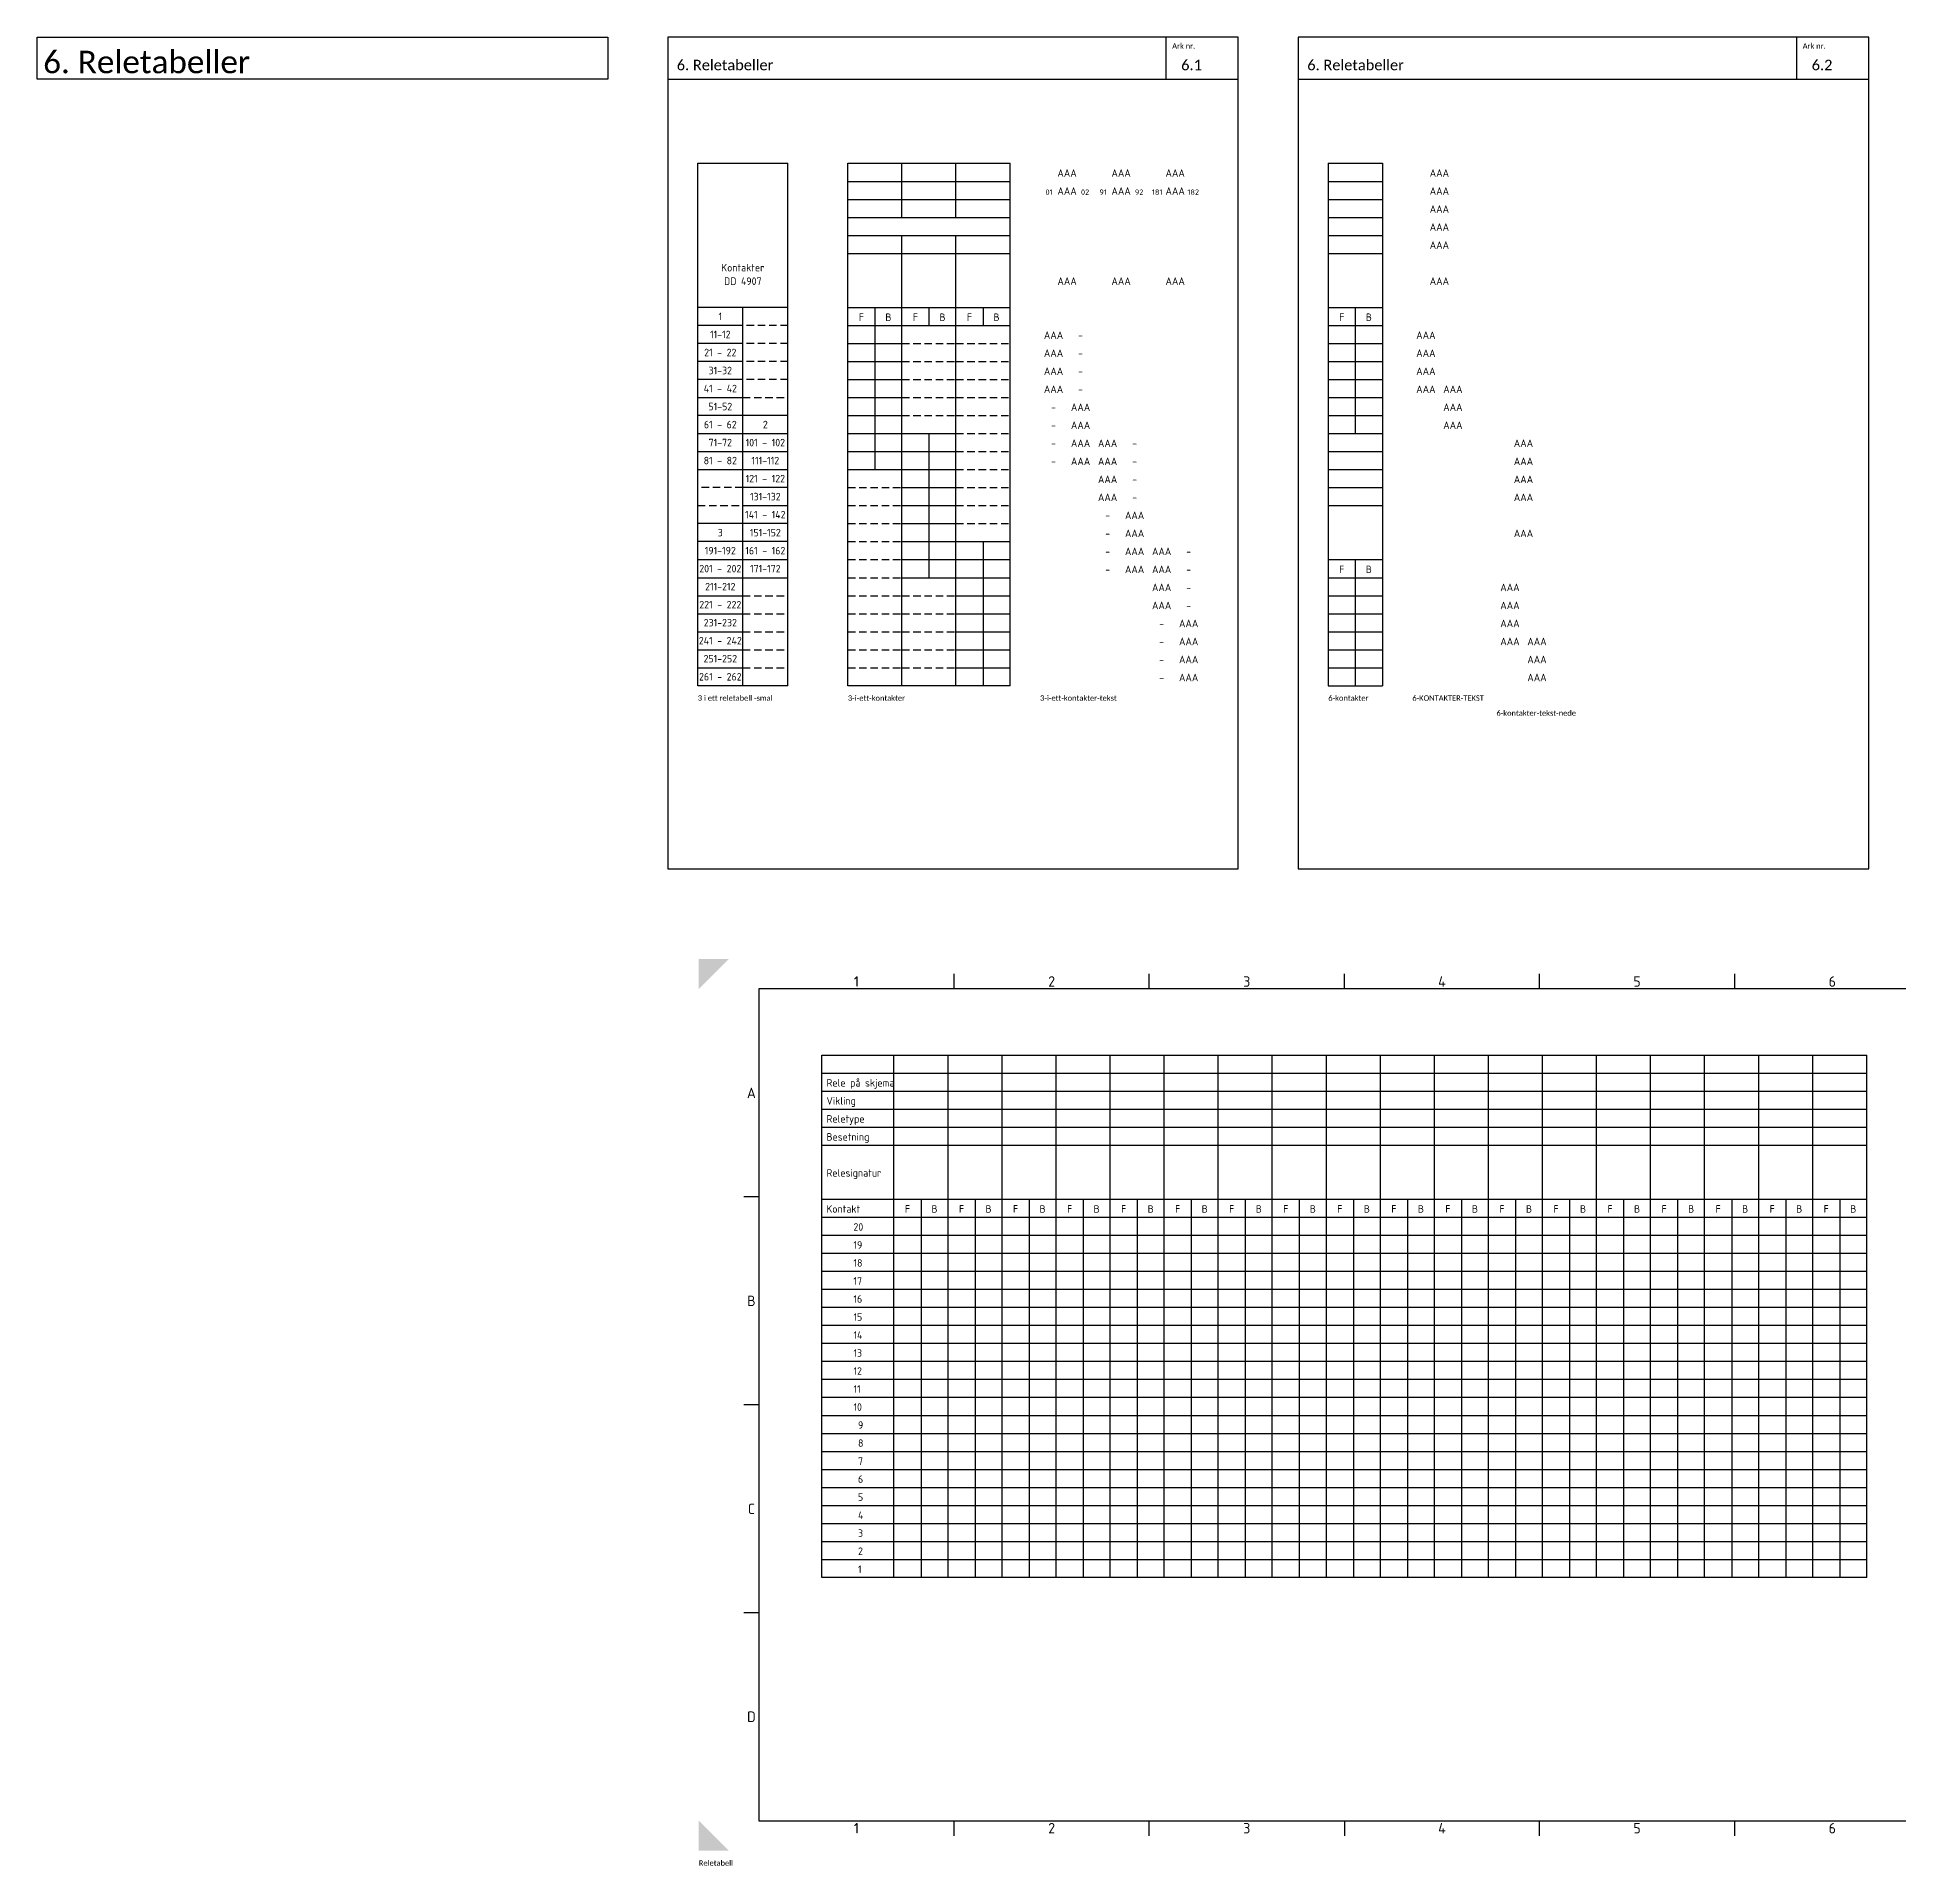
# Model space of a CAD drawing. Extents: x -220 to 1240, y -2179 to 277.
# Drawn here: x -210 to 410, y -2174 to -1565 of the extents above; entities that cross this region are included whole.
import ezdxf
from ezdxf.enums import TextEntityAlignment as Align

# ---------------------------------------------------------------- set-up
doc = ezdxf.new("R2010")
doc.units = 0
doc.linetypes.add('HIDDENX10', pattern=[3.75, 2.5, -1.25])
doc.linetypes.add('SOLID', pattern=[0])
for name, color, linetype in [('FRAME 025', 2, 'Continuous'), ('FRAME 050', 5, 'Continuous'), ('FRAME 070', 1, 'Continuous'), ('RAMME', 5, 'Continuous'), ('RAMME SYMBOLER', 4, 'Continuous'), ('RAMME TEKST', 7, 'Continuous'), ('Sig-komponenter', 2, 'Continuous'), ('SIG-RAMME', 1, 'Continuous'), ('SIG-TABELL', 2, 'Continuous'), ('SIG-TABELLRAMME', 5, 'Continuous'), ('SIG-TEKST', 7, 'Continuous'), ('TABELL-LINJER', 2, 'Continuous'), ('TITT-TEKST25', 2, 'Continuous')]:
    doc.layers.add(name, color=color, linetype=linetype)
doc.styles.add('Calibri', font='calibri.ttf')
doc.styles.add('ISO18', font='ISO3098.SHX', dxfattribs={"width": 0.85, "height": 1.8})
doc.styles.add('ISO25', font='iso3098.shx', dxfattribs={"height": 2.5})
doc.styles.add('ISO35', font='ISO3098.SHX', dxfattribs={"height": 3.5})

# ---------------------------------------------------------------- blocks, each defined once
blk = doc.blocks.new('3 i ett reletabell -smal')
at = {"layer": 'Sig-komponenter', "color": 2, "linetype": 'SOLID'}
for p, q in [((0, 42), (30, 42)), ((0, 36), (15, 36))]:
    blk.add_line(p, q, dxfattribs=at)
at = {"layer": 'Sig-komponenter', "color": 5, "linetype": 'SOLID'}
blk.add_line((15, 36), (30, 36), dxfattribs=at)
at = {"layer": 'Sig-komponenter', "color": 2, "linetype": 'SOLID'}
for points in [[(0, 30), (15, 30)], [(0, 24), (15, 24)], [(0, 18), (15, 18)], [(0, 12), (15, 12)], [(0, 6), (15, 6)]]:
    blk.add_lwpolyline(points, dxfattribs=at)
at = {"layer": 'Sig-komponenter', "color": 4, "linetype": 'HIDDENX10'}
for points in [[(15, 30), (30, 30)], [(15, 24), (30, 24)], [(15, 18), (30, 18)], [(15, 12), (30, 12)], [(15, 6), (30, 6)]]:
    blk.add_lwpolyline(points, dxfattribs=at)
at = {"layer": 'SIG-TABELLRAMME'}
for p, q in [((0, 0), (0, 174)), ((0, 174), (30, 174)), ((30, 0), (30, 174)), ((15, 0), (15, 126)), ((30, 0), (0, 0))]:
    blk.add_line(p, q, dxfattribs=at)
at = {"layer": 'TABELL-LINJER', "color": 5}
for p, q in [((30, 126), (0, 126)), ((15, 120), (0, 120)), ((30, 90), (15, 90)), ((15, 84), (30, 84)), ((0, 72), (15, 72)), ((15, 54), (0, 54)), ((15, 48), (0, 48))]:
    blk.add_line(p, q, dxfattribs=at)
at = {"layer": 'TABELL-LINJER', "color": 4, "linetype": 'HIDDENX10'}
for p, q in [((30, 120), (15, 120)), ((30, 114), (15, 114)), ((30, 108), (15, 108)), ((30, 102), (15, 102)), ((15, 96), (30, 96)), ((15, 66), (0, 66)), ((0, 60), (15, 60))]:
    blk.add_line(p, q, dxfattribs=at)
at = {"layer": 'TABELL-LINJER'}
for p, q in [((15, 114), (0, 114)), ((15, 108), (0, 108)), ((15, 102), (0, 102)), ((0, 96), (15, 96)), ((15, 90), (0, 90)), ((0, 84), (15, 84)), ((0, 78), (30, 78)), ((15, 72), (30, 72)), ((30, 66), (15, 66)), ((15, 60), (30, 60)), ((30, 54), (15, 54)), ((30, 48), (15, 48))]:
    blk.add_line(p, q, dxfattribs=at)
at = {"layer": 'TITT-TEKST25', "char_height": 2.5, "attachment_point": 5, "style": 'ISO25'}
for s, insert, width in [('Kontakter', (15, 139.25), 30), ('DD 4907', (15, 134.75), 30), ('{\\Fiso3098.shx;1}', (7.5, 123), 15), ('{\\Fiso3098.shx;11-12}', (7.5, 117), 15), ('{\\Fiso3098.shx;21 - 22}', (7.5, 111), 15), ('{\\Fiso3098.shx;31-32}', (7.5, 105), 15), ('{\\Fiso3098.shx;41 - 42}', (7.5, 99), 15), ('{\\Fiso3098.shx;51-52}', (7.5, 93), 15), ('{\\Fiso3098.shx;61 - 62}', (7.5, 87), 15), ('{\\Fiso3098.shx;2}', (22.5, 87), 15), ('{\\Fiso3098.shx;71-72}', (7.5, 81), 15), ('{\\Fiso3098.shx;101 - 102}', (22.5, 81), 15), ('{\\Fiso3098.shx;81 - 82}', (7.5, 75), 15), ('{\\Fiso3098.shx;111-112}', (22.5, 75), 15), ('{\\Fiso3098.shx;121 - 122}', (22.5, 69), 15), ('{\\Fiso3098.shx;131-132}', (22.5, 63), 15), ('{\\Fiso3098.shx;141 - 142}', (22.5, 57), 15), ('{\\Fiso3098.shx;3}', (7.5, 51), 15), ('{\\Fiso3098.shx;151-152}', (22.5, 51), 15), ('{\\Fiso3098.shx;191-192}', (7.5, 45), 15), ('{\\Fiso3098.shx;161 - 162}', (22.5, 45), 15), ('{\\Fiso3098.shx;201 - 202}', (7.5, 39), 15), ('{\\Fiso3098.shx;171-172}', (22.5, 39), 15), ('{\\Fiso3098.shx;211-212}', (7.5, 33), 15), ('{\\Fiso3098.shx;221 - 222}', (7.5, 27), 15), ('{\\Fiso3098.shx;231-232}', (7.5, 21), 15), ('{\\Fiso3098.shx;241 - 242}', (7.5, 15), 15), ('{\\Fiso3098.shx;251-252}', (7.5, 9), 15), ('{\\Fiso3098.shx;261 - 262}', (7.5, 3), 15)]:
    blk.add_mtext(s, dxfattribs=dict(at, insert=insert, width=width))
blk = doc.blocks.new('3-i-ett-kontakter')
at = {"layer": 'SIG-TABELL', "linetype": 'Continuous'}
for p, q in [((0, -6), (18, -6)), ((18, -6), (36, -6)), ((36, -6), (54, -6)), ((0, -12), (18, -12)), ((18, -12), (36, -12)), ((36, -12), (54, -12)), ((0, -18), (18, -18)), ((18, -18), (36, -18)), ((36, -18), (54, -18)), ((0, -24), (18, -24)), ((18, -24), (36, -24)), ((36, -24), (54, -24)), ((0, -30), (18, -30)), ((18, -30), (36, -30)), ((36, -30), (54, -30)), ((0, -48), (18, -48)), ((9, -48), (9, -102)), ((18, -48), (36, -48)), ((27, -48), (27, -54)), ((36, -48), (54, -48)), ((45, -48), (45, -54)), ((0, -54), (18, -54)), ((18, -54), (36, -54)), ((36, -54), (54, -54)), ((0, -60), (18, -60)), ((0, -66), (18, -66)), ((0, -72), (18, -72)), ((0, -78), (18, -78)), ((0, -84), (18, -84)), ((0, -90), (18, -90)), ((27, -90), (27, -138)), ((0, -96), (18, -96)), ((18, -96), (36, -96)), ((18, -102), (36, -102)), ((18, -108), (36, -108)), ((18, -114), (36, -114)), ((18, -120), (36, -120)), ((18, -126), (36, -126)), ((45, -126), (45, -174)), ((18, -132), (36, -132)), ((36, -132), (54, -132)), ((36, -138), (54, -138)), ((36, -144), (54, -144)), ((36, -150), (54, -150)), ((36, -156), (54, -156)), ((36, -162), (54, -162)), ((36, -168), (54, -168))]:
    blk.add_line(p, q, dxfattribs=at)
at = {"layer": 'SIG-TABELL', "color": 4, "linetype": 'HIDDENX10'}
for p, q in [((36, -54), (54, -54)), ((18, -60), (36, -60)), ((36, -60), (54, -60)), ((18, -66), (36, -66)), ((36, -66), (54, -66)), ((18, -72), (36, -72)), ((36, -72), (54, -72)), ((18, -78), (36, -78)), ((36, -78), (54, -78)), ((18, -84), (36, -84)), ((36, -84), (54, -84)), ((36, -90), (54, -90)), ((36, -96), (54, -96)), ((36, -102), (54, -102)), ((0, -108), (18, -108)), ((36, -108), (54, -108)), ((0, -114), (18, -114)), ((36, -114), (54, -114)), ((0, -120), (18, -120)), ((36, -120), (54, -120)), ((0, -126), (18, -126)), ((0, -132), (18, -132)), ((0, -138), (18, -138)), ((0, -144), (18, -144)), ((18, -144), (36, -144)), ((0, -150), (18, -150)), ((18, -150), (36, -150)), ((0, -156), (18, -156)), ((18, -156), (36, -156)), ((0, -162), (18, -162)), ((18, -162), (36, -162)), ((0, -168), (18, -168)), ((18, -168), (36, -168))]:
    blk.add_line(p, q, dxfattribs=at)
at = {"layer": 'SIG-TABELLRAMME', "linetype": 'Continuous'}
for p, q in [((18, -90), (36, -90)), ((0, -102), (18, -102)), ((36, -126), (54, -126)), ((18, -138), (36, -138))]:
    blk.add_line(p, q, dxfattribs=at)
for points in [[(0, -174), (0, 0)], [(0, 0), (18, 0)], [(18, 0), (36, 0)], [(18, -18), (18, 0)], [(18, -18), (18, 0)], [(36, 0), (54, 0)], [(36, -18), (36, 0)], [(36, -18), (36, 0)], [(54, -174), (54, 0)], [(18, -174), (18, -24)], [(18, -174), (18, -24)], [(36, -174), (36, -24)], [(36, -174), (36, -24)], [(18, -174), (0, -174)], [(36, -174), (18, -174)], [(54, -174), (36, -174)]]:
    blk.add_lwpolyline(points, dxfattribs=at)
at = {"layer": 'SIG-TEKST', "color": 2, "style": 'ISO25'}
for s, p in [('F', (4.5, -52.5)), ('B', (13.5, -52.5)), ('F', (22.5, -52.5)), ('B', (31.5, -52.5)), ('F', (40.5, -52.5)), ('B', (49.5, -52.5))]:
    blk.add_text(s, height=2.5, dxfattribs=at).set_placement(p, align=Align.CENTER)
blk = doc.blocks.new('3-i-ett-kontakter-tekst')
at = {"layer": 'SIG-TEKST', "color": 2, "style": 'ISO25'}
for s, p in [('AAA', (9, -4.5)), ('AAA', (27, -4.5)), ('AAA', (45, -4.5)), ('AAA', (9, -10.5)), ('AAA', (27, -10.5)), ('AAA', (45, -10.5)), ('AAA', (9, -40.5)), ('AAA', (27, -40.5)), ('AAA', (45, -40.5)), ('AAA', (4.5, -58.5)), ('-', (13.5, -58.5)), ('AAA', (4.5, -64.5)), ('AAA', (4.5, -70.5)), ('-', (13.5, -64.5)), ('AAA', (4.5, -76.5)), ('-', (13.5, -70.5)), ('AAA', (13.5, -82.5)), ('-', (13.5, -76.5)), ('-', (4.5, -82.5)), ('AAA', (13.5, -88.5)), ('-', (4.5, -88.5)), ('AAA', (13.5, -94.5)), ('AAA', (22.5, -94.5)), ('-', (4.5, -94.5)), ('AAA', (13.5, -100.5)), ('AAA', (22.5, -100.5)), ('-', (31.5, -94.5)), ('-', (4.5, -100.5)), ('AAA', (22.5, -106.5)), ('-', (31.5, -100.5)), ('-', (31.5, -106.5)), ('AAA', (22.5, -112.5)), ('-', (31.5, -112.5)), ('-', (22.5, -118.5)), ('AAA', (31.5, -118.5)), ('-', (22.5, -124.5)), ('AAA', (31.5, -124.5)), ('-', (22.5, -130.5)), ('AAA', (31.5, -130.5)), ('AAA', (40.5, -130.5)), ('-', (49.5, -130.5)), ('-', (22.5, -136.5)), ('AAA', (31.5, -136.5)), ('AAA', (40.5, -136.5)), ('-', (49.5, -136.5)), ('AAA', (40.5, -142.5)), ('-', (49.5, -142.5)), ('AAA', (40.5, -148.5)), ('-', (49.5, -148.5)), ('-', (40.5, -154.5)), ('AAA', (49.5, -154.5)), ('-', (40.5, -160.5)), ('AAA', (49.5, -160.5)), ('-', (40.5, -166.5)), ('AAA', (49.5, -166.5)), ('-', (40.5, -172.5)), ('AAA', (49.5, -172.5))]:
    blk.add_text(s, height=2.5, dxfattribs=at).set_placement(p, align=Align.CENTER)
at = {"layer": 'SIG-TEKST', "color": 4, "style": 'ISO18'}
for s, p in [('01', (3, -10.5)), ('02', (15, -10.5)), ('91', (21, -10.5)), ('92', (33, -10.5)), ('181', (39, -10.5)), ('182', (51, -10.5))]:
    blk.add_text(s, height=1.8, dxfattribs=at).set_placement(p, align=Align.CENTER)
blk = doc.blocks.new('6-kontakter')
at = {"layer": 'SIG-TABELL', "linetype": 'Continuous'}
for p, q in [((0, -6), (18, -6)), ((0, -12), (18, -12)), ((0, -18), (18, -18)), ((0, -24), (18, -24)), ((0, -30), (18, -30)), ((0, -48), (18, -48)), ((9, -48), (9, -90)), ((0, -54), (18, -54)), ((0, -60), (18, -60)), ((0, -66), (18, -66)), ((0, -72), (18, -72)), ((0, -78), (18, -78)), ((0, -84), (18, -84)), ((0, -96), (18, -96)), ((0, -102), (18, -102)), ((0, -108), (18, -108)), ((0, -114), (18, -114)), ((0, -132), (18, -132)), ((9, -132), (9, -174)), ((0, -138), (18, -138)), ((0, -144), (18, -144)), ((0, -150), (18, -150)), ((0, -156), (18, -156)), ((0, -162), (18, -162)), ((0, -168), (18, -168))]:
    blk.add_line(p, q, dxfattribs=at)
at = {"layer": 'SIG-TABELLRAMME', "linetype": 'Continuous'}
for p, q in [((0, 0), (0, -90)), ((0, 0), (18, 0)), ((18, 0), (18, -90)), ((0, -90), (0, -174)), ((0, -90), (18, -90)), ((18, -90), (18, -174))]:
    blk.add_line(p, q, dxfattribs=at)
at = {"layer": 'SIG-TABELLRAMME'}
for p, q in [((0, -90), (18, -90)), ((0, -90), (18, -90)), ((0, -174), (18, -174)), ((0, -174), (18, -174))]:
    blk.add_line(p, q, dxfattribs=at)
at = {"layer": 'SIG-TEKST', "color": 2, "style": 'ISO25'}
for s, p in [('F', (4.5, -52.5)), ('B', (13.5, -52.5)), ('F', (4.5, -136.5)), ('B', (13.5, -136.5))]:
    blk.add_text(s, height=2.5, dxfattribs=at).set_placement(p, align=Align.CENTER)
blk = doc.blocks.new('6-KONTAKTER-TEKST')
at = {"layer": 'SIG-TEKST', "color": 2, "style": 'ISO25'}
for p in [(9, -4.5), (9, -10.5), (9, -16.5), (9, -22.5), (9, -28.5), (9, -40.5), (4.5, -58.5), (4.5, -64.5), (4.5, -70.5), (4.5, -76.5), (13.5, -76.5), (13.5, -82.5), (13.5, -88.5)]:
    blk.add_text('AAA', height=2.5, dxfattribs=at).set_placement(p, align=Align.CENTER)
blk = doc.blocks.new('6-kontakter-tekst-nede')
at = {"layer": 'SIG-TEKST', "color": 2, "style": 'ISO25'}
for p in [(9, -4.5), (9, -10.5), (9, -16.5), (9, -22.5), (9, -34.5), (4.5, -52.5), (4.5, -58.5), (4.5, -64.5), (4.5, -70.5), (13.5, -70.5), (13.5, -76.5), (13.5, -82.5)]:
    blk.add_text('AAA', height=2.5, dxfattribs=at).set_placement(p, align=Align.CENTER)
blk = doc.blocks.new('LA3')
at = {"layer": 'FRAME 025'}
for points in [[(-20, 277), (-10, 287), (-20, 287)], [(400, 277), (390, 287), (400, 287)], [(-20, 0), (-10, -10), (-20, -10)], [(400, 0), (390, -10), (400, -10)]]:
    blk.add_solid(points, dxfattribs=at)
at = {"layer": 'FRAME 050'}
for p, q in [((65, 277), (65, 282)), ((130, 277), (130, 282)), ((195, 277), (195, 282)), ((260, 277), (260, 282)), ((325, 277), (325, 282)), ((0, 207.75), (-5, 207.75)), ((395, 207.75), (390, 207.75)), ((0, 138.5), (-5, 138.5)), ((395, 138.5), (390, 138.5)), ((0, 69.25), (-5, 69.25)), ((395, 69.25), (390, 69.25)), ((65, -5), (65, 0)), ((130, -5), (130, 0)), ((195, 0), (195, -5)), ((260, -5), (260, 0)), ((325, -5), (325, 0))]:
    blk.add_line(p, q, dxfattribs=at)
at = {"layer": 'FRAME 070'}
for p, q in [((390, 277), (0, 277)), ((0, 277), (0, 0)), ((390, 0), (390, 277)), ((0, 0), (390, 0))]:
    blk.add_line(p, q, dxfattribs=at)
at = {"layer": 'FRAME 050', "style": 'ISO35'}
for s, p in [('1', (32.5, 279.5)), ('2', (97.5, 279.5)), ('3', (162.5, 279.5)), ('4', (227.5, 279.5)), ('5', (292.5, 279.5)), ('6', (357.5, 279.5)), ('A', (-2.5, 242.375)), ('A', (392.5, 242.375)), ('B', (-2.5, 173.125)), ('B', (392.5, 173.125)), ('C', (-2.5, 103.875)), ('C', (392.5, 103.875)), ('D', (-2.5, 34.625)), ('D', (392.5, 34.625)), ('1', (32.5, -2.5)), ('2', (97.5, -2.5)), ('3', (162.5, -2.5)), ('4', (227.5, -2.5)), ('5', (292.5, -2.5)), ('6', (357.5, -2.5))]:
    blk.add_text(s, height=3.5, dxfattribs=at).set_placement(p, align=Align.MIDDLE)
blk = doc.blocks.new('20-kontakter')
at = {"layer": 'SIG-TABELL', "linetype": 'Continuous'}
for p, q in [((0, -6), (18, -6)), ((0, -12), (18, -12)), ((0, -18), (18, -18)), ((0, -24), (18, -24)), ((0, -30), (18, -30)), ((0, -48), (18, -48)), ((9, -48), (9, -174)), ((0, -54), (18, -54)), ((0, -60), (18, -60)), ((0, -66), (18, -66)), ((0, -72), (18, -72)), ((0, -78), (18, -78)), ((0, -90), (18, -90)), ((0, -96), (18, -96)), ((0, -102), (18, -102)), ((0, -108), (18, -108)), ((0, -120), (18, -120)), ((0, -126), (18, -126)), ((0, -132), (18, -132)), ((0, -138), (18, -138)), ((0, -150), (18, -150)), ((0, -156), (18, -156)), ((0, -162), (18, -162)), ((0, -168), (18, -168))]:
    blk.add_line(p, q, dxfattribs=at)
at = {"layer": 'SIG-TABELLRAMME', "linetype": 'Continuous'}
for p, q in [((0, -84), (18, -84)), ((0, -114), (18, -114)), ((0, -144), (18, -144))]:
    blk.add_line(p, q, dxfattribs=at)
for points in [[(0, 0), (18, 0)], [(0, -174), (0, 0)], [(18, -174), (18, 0)], [(18, -174), (0, -174)]]:
    blk.add_lwpolyline(points, dxfattribs=at)
at = {"layer": 'SIG-TEKST', "color": 2, "style": 'ISO25'}
for s, p in [('F', (4.5, -52.5)), ('B', (13.5, -52.5))]:
    blk.add_text(s, height=2.5, dxfattribs=at).set_placement(p, align=Align.CENTER)
blk = doc.blocks.new('FELTNUMMER-2')
at = {"layer": 'SIG-TABELL', "linetype": 'Continuous'}
for p, q in [((0, -6), (24, -6)), ((0, -12), (24, -12)), ((0, -18), (24, -18)), ((0, -24), (24, -24)), ((0, -30), (24, -30)), ((0, -48), (24, -48)), ((0, -54), (24, -54)), ((0, -60), (24, -60)), ((0, -66), (24, -66)), ((0, -72), (24, -72)), ((0, -78), (24, -78)), ((0, -90), (24, -90)), ((0, -96), (24, -96)), ((0, -102), (24, -102)), ((0, -108), (24, -108)), ((0, -120), (24, -120)), ((0, -126), (24, -126)), ((0, -132), (24, -132)), ((0, -138), (24, -138)), ((0, -150), (24, -150)), ((0, -156), (24, -156)), ((0, -162), (24, -162)), ((0, -168), (24, -168))]:
    blk.add_line(p, q, dxfattribs=at)
at = {"layer": 'SIG-TABELLRAMME', "linetype": 'Continuous'}
for p, q in [((0, -174), (0, 0)), ((0, -84), (24, -84)), ((0, -114), (24, -114)), ((0, -144), (24, -144)), ((24, -174), (0, -174))]:
    blk.add_line(p, q, dxfattribs=at)
for points in [[(0, 0), (24, 0)], [(24, -174), (24, 0)]]:
    blk.add_lwpolyline(points, dxfattribs=at)
at = {"layer": 'SIG-TEKST', "color": 2, "linetype": 'Continuous', "style": 'ISO25'}
for s, p in [('Rele på skjema', (1.5, -10.5)), ('Vikling', (1.5, -16.5)), ('Reletype', (1.5, -22.5)), ('Besetning', (1.5, -28.5)), ('Relesignatur', (1.5, -40.5)), ('Kontakt', (1.5, -52.5)), ('20', (10.5, -58.5)), ('19', (10.5, -64.5)), ('18', (10.5, -70.5)), ('17', (10.5, -76.5)), ('16', (10.5, -82.5)), ('15', (10.5, -88.5)), ('14', (10.5, -94.5)), ('13', (10.5, -100.5)), ('12', (10.5, -106.5)), ('11', (10.5, -112.5)), ('10', (10.5, -118.5)), (' 9', (10.5, -124.5)), (' 8', (10.5, -130.5)), (' 7', (10.5, -136.5)), (' 6', (10.5, -142.5)), (' 5', (10.5, -148.5)), (' 4', (10.5, -154.5)), (' 3', (10.5, -160.5)), (' 2', (10.5, -166.5)), (' 1', (10.5, -172.5))]:
    blk.add_text(s, height=2.5, dxfattribs=at).set_placement(p)
blk = doc.blocks.new('Reletabell')
for name, p in [('FELTNUMMER-2', (21, 255)), ('20-kontakter', (45, 255)), ('20-kontakter', (63, 255)), ('20-kontakter', (81, 255)), ('20-kontakter', (99, 255)), ('20-kontakter', (117, 255)), ('20-kontakter', (135, 255)), ('20-kontakter', (153, 255)), ('20-kontakter', (171, 255)), ('20-kontakter', (189, 255)), ('20-kontakter', (207, 255)), ('20-kontakter', (225, 255)), ('20-kontakter', (243, 255)), ('20-kontakter', (261, 255)), ('20-kontakter', (279, 255)), ('20-kontakter', (297, 255)), ('20-kontakter', (315, 255)), ('20-kontakter', (333, 255)), ('20-kontakter', (351, 255))]:
    blk.add_blockref(name, p)
at = {"layer": 'SIG-RAMME'}
blk.add_blockref('LA3', (0, 0), dxfattribs=at)

msp = doc.modelspace()

# ---------------------------------------------------------------- linework, layer by layer
at = {"layer": 'RAMME'}
for points in [[(-210, -1565), (-20, -1565), (-20, -1579), (-210, -1579)], [(190, -1565), (0, -1565), (0, -1842), (190, -1842)], [(400, -1565), (210, -1565), (210, -1842), (400, -1842)]]:
    msp.add_lwpolyline(points, close=True, dxfattribs=at)
for points in [[(0, -1579), (190, -1579)], [(210, -1579), (400, -1579)]]:
    msp.add_lwpolyline(points, dxfattribs=at)
at = {"layer": 'RAMME SYMBOLER'}
for p, q in [((166, -1579), (166, -1565)), ((376, -1579), (376, -1565))]:
    msp.add_line(p, q, dxfattribs=at)

# ---------------------------------------------------------------- block references
at = {"layer": 'Sig-komponenter'}
for name, p in [('3 i ett reletabell -smal', (10, -1781)), ('3-i-ett-kontakter', (60, -1607)), ('3-i-ett-kontakter-tekst', (124, -1607)), ('6-kontakter', (220, -1607)), ('6-KONTAKTER-TEKST', (248, -1607)), ('6-kontakter-tekst-nede', (276, -1697)), ('Reletabell', (30.35, -2159))]:
    msp.add_blockref(name, p, dxfattribs=at)

# ---------------------------------------------------------------- texts
at = {"layer": 'RAMME TEKST', "linetype": 'ByBlock', "style": 'Calibri'}
for s, height, p in [('Ark nr.', 1.8, (168, -1568.8)), ('Ark nr.', 1.8, (378, -1568.8)), ('6. Reletabeller', 3.5, (3, -1576)), ('6.1', 3.5, (171, -1576)), ('6. Reletabeller', 3.5, (213, -1576)), ('6.2', 3.5, (381, -1576)), ('3 i ett reletabell -smal', 1.8, (10, -1786)), ('3-i-ett-kontakter', 1.8, (60, -1786)), ('3-i-ett-kontakter-tekst', 1.8, (124, -1786)), ('6-kontakter', 1.8, (220, -1786)), ('6-KONTAKTER-TEKST', 1.8, (248, -1786)), ('6-kontakter-tekst-nede', 1.8, (276, -1791)), ('Reletabell', 1.8, (10.35, -2174))]:
    msp.add_text(s, height=height, dxfattribs=at).set_placement(p)
at = {"layer": 'RAMME TEKST', "style": 'Calibri'}
msp.add_text('6. Reletabeller', height=7.5, dxfattribs=at).set_placement((-208, -1577))

doc.saveas('drawing.dxf')
